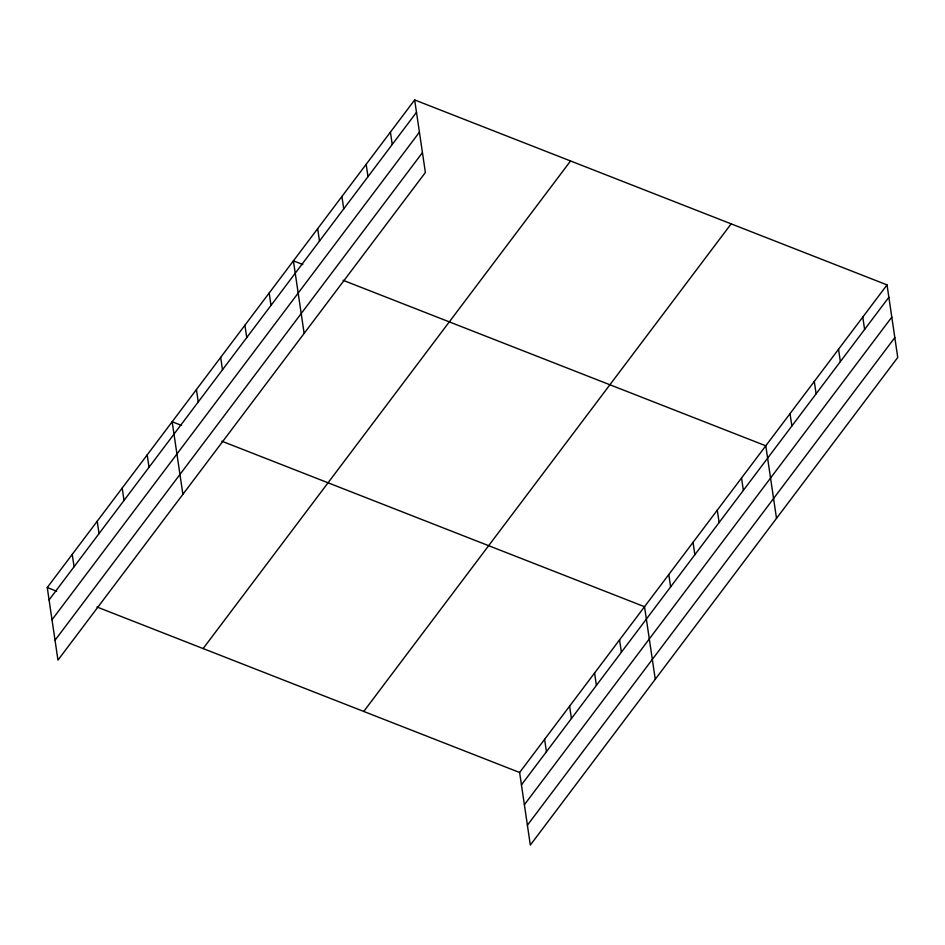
<?xml version="1.0" encoding="UTF-8"?>
<svg xmlns="http://www.w3.org/2000/svg" width="945" height="945" viewBox="0 0 945 945"><rect width="100%" height="100%" fill="white"/><g stroke="black" fill="none" stroke-linecap="round" stroke-linejoin="round"><path stroke-width="1.42" d="M414.666 99.934L425.38 172.51L57.964 660.106L47.25 587.53L414.666 99.934L887.036 284.894L897.75 357.47L530.334 845.066L519.62 772.49L887.036 284.894M49.081 599.91L416.485 112.313M52.01 619.766L419.426 132.182M55.034 640.237L422.439 152.641M203.128 648.565L570.544 160.981M363.742 711.455L731.146 223.859M521.451 784.858L888.855 297.273M524.38 804.727L891.796 317.142M527.404 825.198L894.82 337.601M302.825 264.529L293.411 260.844L304.136 333.42M343.141 280.311L765.793 445.804L776.506 518.38M181.582 425.439L172.167 421.753L182.881 494.318M221.886 441.22L644.537 606.714L655.263 679.278M47.25 587.53L56.653 591.216M96.969 606.997L519.62 772.49M862.785 317.083L864.616 329.451M838.534 349.26L840.365 361.628M814.283 381.437L816.114 393.817M790.032 413.627L791.863 425.994M741.541 477.981L743.361 490.36M717.29 510.17L719.121 522.538M693.039 542.347L694.87 554.715M668.788 574.525L670.619 586.904M619.554 639.859L621.385 652.239M594.57 673.017L596.401 685.397M569.587 706.175L571.418 718.554M544.603 739.333L546.434 751.712M390.415 132.123L392.234 144.49M366.164 164.3L367.995 176.68M341.913 196.477L343.744 208.857M317.662 228.666L319.493 241.034M269.171 293.021L270.991 305.4M244.92 325.21L246.739 337.578M220.669 357.387L222.5 369.767M196.418 389.564L198.249 401.944M147.184 454.911L149.015 467.279M122.2 488.057L124.031 500.437M97.217 521.215L99.048 533.594M72.233 554.372L74.064 566.752"/></g></svg>
